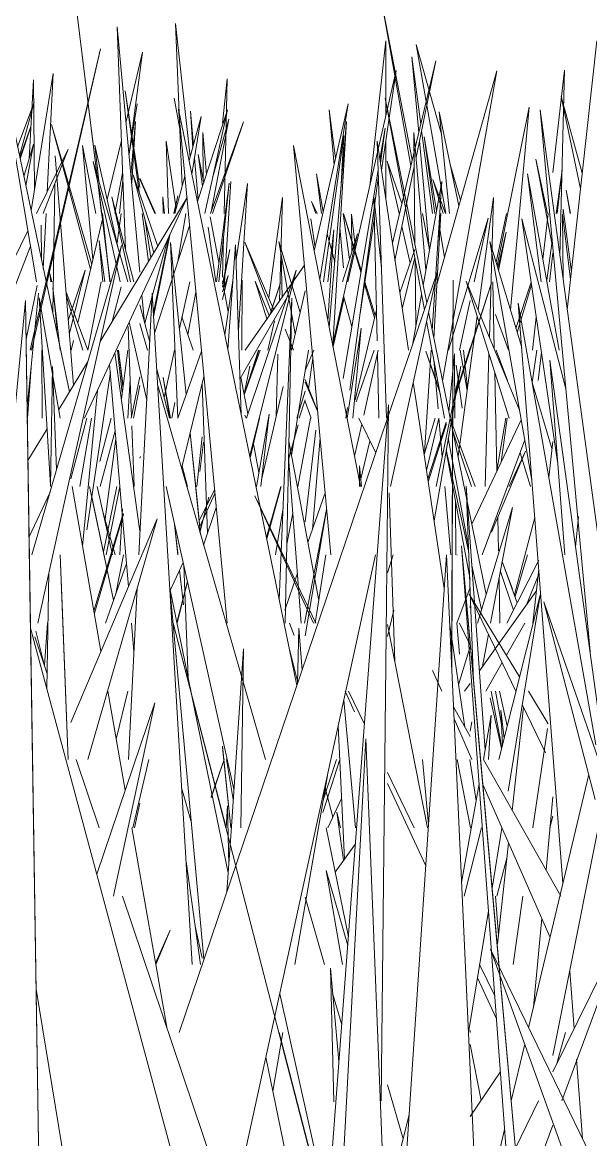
# Model space of a CAD drawing. Header units: millimetres. Extents: x -9575 to 27274, y -4387 to 11354.
# Drawn here: x -7199.9 to -7176.93, y 3070.5 to 3115.66 of the extents above; entities that cross this region are included whole.
import ezdxf

# ---------------------------------------------------------------- set-up
doc = ezdxf.new("R2010")
doc.units = ezdxf.units.MM
doc.layers.add('G-IMPT', color=8, linetype='Continuous', lineweight=9)

# ---------------------------------------------------------------- blocks, each defined once
blk = doc.blocks.new('Grass Array - 25_dwg-439225-North')
at = {"layer": 'G-IMPT'}
for p, q in [((-7193.441, 3109.028), (-7193.714, 3115.61)), ((-7193.115, 3110.223), (-7193.714, 3115.61)), ((-7195.038, 3114.454), (-7195.71, 3111.652)), ((-7195.71, 3111.652), (-7195.038, 3114.454)), ((-7195.038, 3114.454), (-7195.589, 3110.338)), ((-7184.943, 3106.728), (-7183.187, 3114.105)), ((-7183.987, 3110.195), (-7183.187, 3114.105)), ((-7199.63, 3110.144), (-7199.444, 3113.334)), ((-7199.415, 3108.899), (-7199.444, 3113.334)), ((-7191.618, 3113.373), (-7191.811, 3111.579)), ((-7191.618, 3113.373), (-7191.749, 3107.931)), ((-7186.741, 3105.172), (-7184.785, 3113.705)), ((-7185.386, 3109.679), (-7184.785, 3113.705)), ((-7180.727, 3113.7), (-7183.14, 3105.067)), ((-7183.14, 3105.067), (-7180.727, 3113.7)), ((-7180.727, 3113.7), (-7182.914, 3101.169)), ((-7195.149, 3108.983), (-7195.751, 3112.884)), ((-7195.185, 3108.81), (-7195.751, 3112.884)), ((-7200.096, 3110.622), (-7199.425, 3112.416)), ((-7200.018, 3110.255), (-7199.425, 3112.416)), ((-7193.015, 3110.588), (-7193.102, 3112.067)), ((-7192.985, 3110.696), (-7193.102, 3112.067)), ((-7182.634, 3107.931), (-7183.052, 3112.037)), ((-7182.251, 3108.246), (-7183.052, 3112.037)), ((-7197.098, 3105.869), (-7198.717, 3111.529)), ((-7197.145, 3105.677), (-7198.717, 3111.529)), ((-7192.268, 3107.998), (-7191.557, 3111.737)), ((-7192.213, 3109.358), (-7191.557, 3111.737)), ((-7187.729, 3105.172), (-7186.906, 3111.083)), ((-7187.033, 3108.855), (-7186.906, 3111.083)), ((-7185.45, 3110.109), (-7185.237, 3111.385)), ((-7185.429, 3109.964), (-7185.237, 3111.385)), ((-7183.155, 3108.05), (-7183.658, 3111.029)), ((-7183.224, 3107.931), (-7183.658, 3111.029)), ((-7199.841, 3109.42), (-7199.457, 3110.738)), ((-7199.761, 3109.044), (-7199.457, 3110.738)), ((-7196.809, 3109.248), (-7196.967, 3110.688)), ((-7196.008, 3106.465), (-7196.967, 3110.688)), ((-7195.895, 3110.883), (-7196.469, 3108.493)), ((-7196.469, 3108.493), (-7195.895, 3110.883)), ((-7192.795, 3108.477), (-7192.94, 3110.167)), ((-7192.614, 3109.033), (-7192.789, 3110.314)), ((-7192.57, 3109.167), (-7192.789, 3110.314)), ((-7186.934, 3101.256), (-7185.522, 3109.683)), ((-7184.675, 3107.931), (-7185.148, 3110.052)), ((-7184.56, 3108.336), (-7185.148, 3110.052)), ((-7184.839, 3106.032), (-7184.062, 3109.828)), ((-7178.323, 3107.931), (-7178.076, 3109.678)), ((-7178.275, 3107.931), (-7178.076, 3109.678)), ((-7196.168, 3107.931), (-7195.847, 3109.565)), ((-7195.979, 3107.931), (-7195.835, 3109.261)), ((-7194.516, 3107.931), (-7195.149, 3109.359)), ((-7194.55, 3107.931), (-7195.149, 3109.318)), ((-7186.669, 3100.785), (-7185.511, 3109.357)), ((-7192.058, 3105.172), (-7191.539, 3109.161)), ((-7191.965, 3105.172), (-7191.539, 3109.161)), ((-7191.262, 3106.065), (-7190.806, 3109.137)), ((-7191.166, 3103.208), (-7190.806, 3109.137)), ((-7177.745, 3107.931), (-7177.922, 3108.87)), ((-7177.76, 3107.931), (-7177.922, 3108.87)), ((-7188.035, 3107.931), (-7188.216, 3108.415)), ((-7187.98, 3107.931), (-7188.216, 3108.415)), ((-7196.363, 3105.172), (-7196.665, 3107.931)), ((-7195.912, 3107.931), (-7196.071, 3106.743)), ((-7194.795, 3105.997), (-7195.063, 3107.931)), ((-7186.213, 3105.558), (-7186.923, 3107.931)), ((-7186.202, 3105.624), (-7186.914, 3107.931)), ((-7182.981, 3107.931), (-7183.262, 3102.88)), ((-7182.982, 3107.931), (-7183.099, 3106.781)), ((-7196.646, 3107.755), (-7197.664, 3103.512)), ((-7197.664, 3103.512), (-7196.646, 3107.755)), ((-7194.71, 3106.137), (-7194.956, 3107.73)), ((-7191.956, 3105.955), (-7192.307, 3107.791)), ((-7186.249, 3103.891), (-7185.671, 3107.767)), ((-7182.835, 3106.159), (-7183.056, 3107.463)), ((-7182.681, 3102.413), (-7181.075, 3107.745)), ((-7181.633, 3105.172), (-7181.075, 3107.745)), ((-7192.085, 3105.172), (-7192.386, 3107.375)), ((-7191.772, 3106.982), (-7191.811, 3105.362)), ((-7187.274, 3105.96), (-7187.578, 3107.103)), ((-7187.315, 3107.265), (-7187.547, 3105.172)), ((-7187.315, 3107.265), (-7187.546, 3103.596)), ((-7187.546, 3103.596), (-7187.315, 3107.265)), ((-7187.353, 3102.658), (-7186.352, 3107.11)), ((-7186.965, 3105.172), (-7186.352, 3107.11)), ((-7184.226, 3105.917), (-7184.558, 3107.405)), ((-7189.742, 3104.068), (-7190.902, 3106.774)), ((-7189.833, 3103.937), (-7190.902, 3106.774)), ((-7178.706, 3105.234), (-7178.482, 3106.812)), ((-7184.643, 3104.728), (-7184.031, 3106.474)), ((-7184.546, 3104.082), (-7184.042, 3106.155)), ((-7178.591, 3105.172), (-7178.459, 3106.326)), ((-7190.897, 3102.413), (-7188.5, 3105.848)), ((-7197.253, 3102.413), (-7196.71, 3105.172)), ((-7191.575, 3103.96), (-7191.811, 3105.193)), ((-7191.713, 3103.033), (-7191.388, 3105.217)), ((-7185.639, 3103.804), (-7186.062, 3105.172)), ((-7179.947, 3103.288), (-7179.331, 3105.157)), ((-7197.256, 3102.413), (-7198.138, 3104.789)), ((-7193.209, 3103.044), (-7192.885, 3104.751)), ((-7185.661, 3103.713), (-7186.083, 3105.122)), ((-7179.896, 3103.116), (-7179.315, 3105.046)), ((-7197.452, 3102.413), (-7198.125, 3104.631)), ((-7191.101, 3101.262), (-7189.187, 3104.578)), ((-7187.341, 3102.553), (-7186.891, 3104.516)), ((-7186.583, 3103.352), (-7186.915, 3104.606)), ((-7182.232, 3102.413), (-7181.797, 3104.418)), ((-7186.451, 3100.397), (-7185.585, 3104.031)), ((-7180.246, 3102.413), (-7180.779, 3103.844)), ((-7189.974, 3102.413), (-7189.702, 3103.587)), ((-7189.271, 3103.254), (-7188.941, 3102.413)), ((-7197.928, 3102.413), (-7197.836, 3102.798)), ((-7195.868, 3100.663), (-7196.06, 3102.413)), ((-7190.935, 3100.606), (-7190.285, 3102.413)), ((-7188.473, 3101.589), (-7188.123, 3102.413)), ((-7188.33, 3100.849), (-7188.158, 3102.085)), ((-7181.925, 3100.777), (-7182.202, 3102.413)), ((-7181.913, 3100.865), (-7182.071, 3102.413)), ((-7179.291, 3101.101), (-7179.105, 3102.413)), ((-7179.047, 3101.175), (-7178.916, 3102.325)), ((-7182.119, 3100.057), (-7182.364, 3101.805)), ((-7190.787, 3099.831), (-7191.07, 3101.315)), ((-7188.473, 3101.221), (-7187.962, 3099.918)), ((-7187.961, 3099.915), (-7188.473, 3101.108)), ((-7188.805, 3099.654), (-7188.473, 3100.746)), ((-7193.732, 3100.295), (-7193.854, 3099.654)), ((-7188.708, 3099.654), (-7188.473, 3100.398)), ((-7188.22, 3099.654), (-7188.473, 3100.326)), ((-7190.904, 3099.777), (-7190.85, 3099.654)), ((-7186.762, 3100.092), (-7186.822, 3099.654)), ((-7196.767, 3097.913), (-7196.305, 3099.654)), ((-7190.691, 3098.05), (-7190.31, 3099.654)), ((-7188.769, 3096.895), (-7188.251, 3099.654)), ((-7180.724, 3097.546), (-7180.354, 3099.654)), ((-7180.54, 3097.884), (-7180.301, 3099.654)), ((-7192.85, 3096.895), (-7192.635, 3098.909)), ((-7188.473, 3095.462), (-7188.041, 3099.18)), ((-7192.726, 3097.508), (-7192.578, 3098.693)), ((-7190.568, 3098.687), (-7190.336, 3097.469)), ((-7186.234, 3097.147), (-7185.849, 3098.732)), ((-7189.206, 3094.57), (-7188.969, 3095.831)), ((-7180.008, 3092.518), (-7179.187, 3095.646)), ((-7179.984, 3092.453), (-7179.485, 3094.136))]:
    blk.add_line(p, q, dxfattribs=at)
blk = doc.blocks.new('Grass Array - Grass Array-440235-North')
blk.add_blockref('Grass Array - 25_dwg-439225-North', (0, 0))
blk = doc.blocks.new('Grass Array - 25_dwg-V27-North')
at = {"layer": 'G-IMPT'}
for p, q in [((-7196.886, 3109.515), (-7197.708, 3116.185)), ((-7196.891, 3109.533), (-7197.708, 3116.185)), ((-7198.297, 3107.931), (-7196.747, 3114.581)), ((-7198.269, 3107.931), (-7196.747, 3114.581)), ((-7196.695, 3107.931), (-7196.853, 3109.222)), ((-7196.691, 3107.931), (-7196.846, 3109.191)), ((-7198.94, 3105.172), (-7198.633, 3106.488)), ((-7198.9, 3105.172), (-7198.635, 3106.328)), ((-7182.501, 3102.413), (-7182.497, 3103.558)), ((-7182.5, 3102.413), (-7182.496, 3103.561))]:
    blk.add_line(p, q, dxfattribs=at)
blk = doc.blocks.new('Grass Array - 25_dwg-V31-North')
at = {"layer": 'G-IMPT'}
for p, q in [((-7196.886, 3109.515), (-7197.708, 3116.185)), ((-7196.891, 3109.533), (-7197.708, 3116.185)), ((-7198.297, 3107.931), (-7196.747, 3114.581)), ((-7198.269, 3107.931), (-7196.747, 3114.581)), ((-7196.418, 3105.68), (-7196.853, 3109.222)), ((-7196.456, 3106.02), (-7196.846, 3109.191)), ((-7198.94, 3105.172), (-7198.633, 3106.488)), ((-7198.9, 3105.172), (-7198.635, 3106.328)), ((-7182.501, 3102.413), (-7182.491, 3105.234)), ((-7182.5, 3102.413), (-7182.491, 3105.234)), ((-7182.343, 3100.818), (-7181.797, 3102.497)), ((-7182.379, 3100.608), (-7181.797, 3102.438))]:
    blk.add_line(p, q, dxfattribs=at)
blk = doc.blocks.new('Grass Array - 25_dwg-V35-North')
at = {"layer": 'G-IMPT'}
for p, q in [((-7196.886, 3109.515), (-7197.708, 3116.185)), ((-7196.891, 3109.533), (-7197.708, 3116.185)), ((-7198.297, 3107.931), (-7196.747, 3114.581)), ((-7198.269, 3107.931), (-7196.747, 3114.581)), ((-7196.356, 3105.172), (-7196.853, 3109.222)), ((-7196.351, 3105.172), (-7196.846, 3109.191)), ((-7198.94, 3105.172), (-7198.633, 3106.488)), ((-7198.9, 3105.172), (-7198.635, 3106.328)), ((-7182.501, 3102.413), (-7182.491, 3105.234)), ((-7182.5, 3102.413), (-7182.491, 3105.234)), ((-7182.343, 3100.818), (-7181.797, 3102.497)), ((-7196.017, 3102.413), (-7195.834, 3100.919)), ((-7195.83, 3100.945), (-7196.011, 3102.413)), ((-7182.379, 3100.608), (-7181.797, 3102.438))]:
    blk.add_line(p, q, dxfattribs=at)
blk = doc.blocks.new('Grass Array - Grass Array-440908-North')
for name in ['Grass Array - 25_dwg-V27-North', 'Grass Array - 25_dwg-V31-North', 'Grass Array - 25_dwg-V35-North', 'Grass Array - 25_dwg-V35-North']:
    blk.add_blockref(name, (0, 0))
blk = doc.blocks.new('Grass Array - 25_dwg-V18-North')
at = {"layer": 'G-IMPT'}
for p in [(-6441.271, 3108.394), (-6441.271, 3108.212)]:
    blk.add_line(p, (-6441.642, 3110.127), dxfattribs=at)
blk = doc.blocks.new('Grass Array - 25_dwg-V41-North')
at = {"layer": 'G-IMPT'}
for p, q in [((-7184.141, 3110.098), (-7185.352, 3116.378)), ((-7184.2, 3109.851), (-7185.352, 3116.378)), ((-7185.853, 3109.047), (-7185.208, 3114.915)), ((-7185.208, 3111.859), (-7185.208, 3114.915)), ((-7182.783, 3107.931), (-7183.988, 3114.766)), ((-7182.965, 3111.18), (-7183.988, 3114.766)), ((-7184.154, 3114.264), (-7183.879, 3111.199)), ((-7184.154, 3114.264), (-7183.798, 3111.54)), ((-7177.987, 3113.723), (-7178.459, 3109.587)), ((-7177.987, 3113.723), (-7178.169, 3106.201)), ((-7193.537, 3111.347), (-7193.769, 3112.591)), ((-7178.126, 3112.656), (-7177.336, 3108.926)), ((-7178.126, 3112.656), (-7177.267, 3109.557)), ((-7195.588, 3110.326), (-7195.261, 3112.357)), ((-7187.237, 3110.163), (-7187.502, 3112.122)), ((-7187.297, 3109.9), (-7187.502, 3112.122)), ((-7180.705, 3105.814), (-7179.413, 3112.222)), ((-7180.173, 3104.041), (-7179.413, 3112.222)), ((-7195.51, 3109.482), (-7195.329, 3111.654)), ((-7195.482, 3109.172), (-7195.329, 3111.654)), ((-7200.005, 3110.194), (-7199.554, 3111.444)), ((-7199.994, 3110.139), (-7199.555, 3111.43)), ((-7192.605, 3111.201), (-7192.587, 3109.255)), ((-7192.605, 3111.201), (-7192.457, 3109.512)), ((-7183.764, 3111.284), (-7183.325, 3107.931)), ((-7197.05, 3106.07), (-7197.469, 3110.682)), ((-7196.928, 3107.931), (-7197.469, 3110.682)), ((-7194.092, 3110.853), (-7193.992, 3107.931)), ((-7194.092, 3110.853), (-7193.685, 3108.138)), ((-7185.209, 3108.503), (-7185.209, 3110.867)), ((-7183.849, 3110.868), (-7183.449, 3106.414)), ((-7178.679, 3107.931), (-7179.148, 3110.127)), ((-7178.493, 3106.738), (-7179.148, 3110.127)), ((-7182.19, 3108.464), (-7182.604, 3109.914)), ((-7191.747, 3104.944), (-7191.472, 3109.231)), ((-7187.736, 3107.998), (-7188.013, 3109.533)), ((-7187.811, 3107.931), (-7188.013, 3109.533)), ((-7183.309, 3109.305), (-7182.886, 3107.931)), ((-7183.309, 3109.305), (-7182.797, 3107.931)), ((-7194.205, 3107.931), (-7194.22, 3108.608)), ((-7194.149, 3107.931), (-7194.22, 3108.608)), ((-7189.942, 3104.535), (-7189.39, 3108.58)), ((-7189.507, 3104.405), (-7189.39, 3108.58)), ((-7186.681, 3106.069), (-7186.934, 3107.931)), ((-7186.583, 3106.379), (-7186.602, 3107.907)), ((-7186.429, 3106.533), (-7186.602, 3107.907)), ((-7183.465, 3106.594), (-7183.723, 3107.931)), ((-7180.751, 3105.968), (-7180.335, 3107.931)), ((-7178.648, 3107.931), (-7178.859, 3106.079)), ((-7177.704, 3105.578), (-7178.045, 3108.1)), ((-7178.041, 3107.931), (-7178.045, 3108.1)), ((-7188.067, 3106.559), (-7188.236, 3107.713)), ((-7186.913, 3105.74), (-7187.063, 3107.364)), ((-7180.681, 3105.735), (-7180.34, 3107.174)), ((-7180.649, 3105.627), (-7180.34, 3107.174)), ((-7188.873, 3103.063), (-7189.531, 3106.803)), ((-7188.672, 3103.936), (-7189.531, 3106.803)), ((-7189.439, 3106.278), (-7189.402, 3104.555)), ((-7198.044, 3103.609), (-7197.361, 3105.634)), ((-7198.001, 3103.075), (-7197.361, 3105.634)), ((-7191.031, 3102.413), (-7191.021, 3105.234)), ((-7191.03, 3102.413), (-7191.021, 3105.234)), ((-7190.016, 3103.675), (-7190.495, 3105.2)), ((-7189.92, 3103.814), (-7190.495, 3105.2)), ((-7189.88, 3103.87), (-7189.472, 3105.124)), ((-7189.864, 3103.893), (-7189.472, 3105.124)), ((-7179.124, 3103.746), (-7179.276, 3102.413)), ((-7190.873, 3100.818), (-7190.354, 3102.413)), ((-7190.715, 3101.216), (-7190.335, 3102.413)), ((-7189.638, 3099.744), (-7189.568, 3102.247)), ((-7180.743, 3102.413), (-7180.285, 3101.183)), ((-7190.94, 3100.632), (-7190.709, 3101.767))]:
    blk.add_line(p, q, dxfattribs=at)
blk = doc.blocks.new('Grass Array - Grass Array-V47-North')
for name, p in [('Grass Array - 25_dwg-V41-North', (0, 0)), ('Grass Array - 25_dwg-V18-North', (-737.506, 0)), ('Grass Array - 25_dwg-V18-North', (-737.506, 0)), ('Grass Array - 25_dwg-V18-North', (-737.506, 0))]:
    blk.add_blockref(name, p)
blk = doc.blocks.new('Grass Array - 25_dwg-V48-North')
at = {"layer": 'G-IMPT'}
for p, q in [((-7196.886, 3109.515), (-7197.708, 3116.185)), ((-7196.891, 3109.533), (-7197.708, 3116.185)), ((-7195.149, 3105.556), (-7196.063, 3115.482)), ((-7195.734, 3106.475), (-7196.063, 3115.482)), ((-7177.875, 3104.032), (-7176.677, 3114.915)), ((-7200.876, 3114.301), (-7199.326, 3105.172)), ((-7200.876, 3114.301), (-7198.364, 3102.454)), ((-7197.996, 3100.717), (-7200.876, 3114.301)), ((-7199.531, 3102.413), (-7196.747, 3114.581)), ((-7199.501, 3102.765), (-7196.747, 3114.581)), ((-7199.551, 3108.054), (-7198.661, 3113.589)), ((-7198.9, 3108.799), (-7198.661, 3113.589)), ((-7183.555, 3104.317), (-7185.239, 3112.591)), ((-7183.649, 3104.041), (-7185.239, 3112.591)), ((-7192.502, 3100.691), (-7193.583, 3112.151)), ((-7188.805, 3088.85), (-7193.583, 3112.151)), ((-7191.605, 3112.116), (-7192.816, 3108.413)), ((-7192.816, 3108.413), (-7191.605, 3112.116)), ((-7191.605, 3112.116), (-7192.528, 3107.931)), ((-7188.1, 3106.416), (-7186.731, 3112.357)), ((-7187.874, 3105.264), (-7186.731, 3112.357)), ((-7175.939, 3089.763), (-7178.972, 3112.122)), ((-7177.931, 3100.839), (-7178.972, 3112.122)), ((-7193.156, 3110.071), (-7192.67, 3111.849)), ((-7193.044, 3109.521), (-7192.67, 3111.849)), ((-7192.292, 3107.931), (-7190.955, 3111.635)), ((-7192.214, 3107.931), (-7190.955, 3111.635)), ((-7187.494, 3103.33), (-7186.799, 3111.654)), ((-7187.355, 3102.623), (-7186.799, 3111.654)), ((-7184.075, 3111.201), (-7184.032, 3106.665)), ((-7184.075, 3111.201), (-7183.588, 3105.643)), ((-7187.915, 3099.398), (-7188.939, 3110.682)), ((-7186.229, 3096.895), (-7188.939, 3110.682)), ((-7185.562, 3110.853), (-7185.178, 3099.654)), ((-7185.562, 3110.853), (-7184.296, 3102.413)), ((-7199.328, 3107.931), (-7198.049, 3110.526)), ((-7199.058, 3107.931), (-7198.049, 3110.526)), ((-7198.576, 3110.258), (-7197.834, 3100.985)), ((-7195.636, 3105.172), (-7197.034, 3110.029)), ((-7195.945, 3105.172), (-7197.034, 3110.029)), ((-7196.356, 3105.172), (-7196.853, 3109.222)), ((-7195.42, 3109.495), (-7194.589, 3106.337)), ((-7195.42, 3109.495), (-7194.428, 3106.601)), ((-7193.741, 3107.931), (-7193.328, 3109.444)), ((-7183.699, 3105.026), (-7182.942, 3109.231)), ((-7183.328, 3103.205), (-7182.942, 3109.231)), ((-7178.195, 3102.413), (-7179.483, 3109.533)), ((-7178.932, 3105.172), (-7179.483, 3109.533)), ((-7198.593, 3109.126), (-7198.672, 3103.907)), ((-7198.672, 3103.907), (-7198.593, 3109.126)), ((-7196.351, 3105.172), (-7196.846, 3109.191)), ((-7197.391, 3099.654), (-7193.234, 3108.572)), ((-7196.76, 3102.756), (-7193.234, 3108.572)), ((-7196.29, 3108.601), (-7195.535, 3105.172)), ((-7196.29, 3108.601), (-7195.393, 3105.172)), ((-7195.393, 3105.172), (-7196.29, 3108.601)), ((-7193.772, 3107.931), (-7193.622, 3108.65)), ((-7193.765, 3107.931), (-7193.622, 3108.65)), ((-7185.557, 3102.782), (-7185.69, 3108.608)), ((-7185.387, 3105.739), (-7185.69, 3108.608)), ((-7181.481, 3104.033), (-7180.86, 3108.58)), ((-7181.019, 3102.92), (-7180.86, 3108.58)), ((-7199.054, 3105.71), (-7198.944, 3107.931)), ((-7193.611, 3105.984), (-7193.299, 3107.931)), ((-7178.04, 3105.249), (-7178.072, 3107.907)), ((-7177.739, 3105.262), (-7178.072, 3107.907)), ((-7199.139, 3107.461), (-7199.132, 3106.077)), ((-7199.132, 3106.077), (-7199.139, 3107.461)), ((-7193.138, 3107.432), (-7194.556, 3103.096)), ((-7194.556, 3103.097), (-7193.138, 3107.432)), ((-7178.265, 3097.888), (-7179.706, 3107.713)), ((-7177.928, 3100.839), (-7179.706, 3107.713)), ((-7202.048, 3102.413), (-7199.675, 3107.228)), ((-7194.606, 3103.934), (-7193.967, 3107)), ((-7194.596, 3103.758), (-7193.939, 3107.06)), ((-7201.202, 3102.413), (-7199.57, 3106.612)), ((-7199.514, 3094.136), (-7195.899, 3106.644)), ((-7198.194, 3096.274), (-7195.899, 3106.644)), ((-7196.561, 3105.172), (-7196.795, 3106.846)), ((-7196.654, 3105.172), (-7196.795, 3106.846)), ((-7194.954, 3103.496), (-7194.038, 3106.848)), ((-7193.908, 3106.757), (-7193.62, 3099.654)), ((-7193.908, 3106.757), (-7193.277, 3100.614)), ((-7193.277, 3100.614), (-7193.908, 3106.757)), ((-7191.591, 3102.436), (-7191.283, 3106.67)), ((-7191.052, 3099.81), (-7191.283, 3106.67)), ((-7179.303, 3097.155), (-7181.001, 3106.803)), ((-7179.716, 3102.517), (-7181.001, 3106.803)), ((-7191.811, 3105.09), (-7191.513, 3106.472)), ((-7191.811, 3104.951), (-7191.513, 3106.472)), ((-7184.027, 3106.076), (-7184.001, 3103.346)), ((-7190.846, 3099.654), (-7188.831, 3105.634)), ((-7190.708, 3098.13), (-7188.831, 3105.634)), ((-7198.748, 3105.172), (-7198.787, 3105.511)), ((-7198.712, 3105.172), (-7198.787, 3105.511)), ((-7193.137, 3105.172), (-7193.552, 3103.289)), ((-7191.811, 3104.459), (-7191.579, 3105.419)), ((-7191.811, 3104.763), (-7191.579, 3105.419)), ((-7185.135, 3099.662), (-7183.122, 3105.593)), ((-7185.02, 3096.895), (-7183.122, 3105.593)), ((-7182.543, 3089.48), (-7182.491, 3105.234)), ((-7182.529, 3094.825), (-7182.491, 3105.234)), ((-7180.224, 3099.654), (-7181.965, 3105.2)), ((-7179.801, 3099.983), (-7181.965, 3105.2)), ((-7180.885, 3105.172), (-7180.828, 3102.459)), ((-7199.75, 3102.848), (-7199.3, 3105.023)), ((-7199.708, 3100.13), (-7199.248, 3104.714)), ((-7198.371, 3102.413), (-7198.675, 3104.921)), ((-7198.487, 3103.234), (-7198.675, 3104.921)), ((-7196.27, 3103.564), (-7195.9, 3104.972)), ((-7195.191, 3094.136), (-7194.653, 3104.712)), ((-7194.045, 3094.54), (-7194.653, 3104.712)), ((-7189.023, 3102.413), (-7188.473, 3104.799)), ((-7182.379, 3100.608), (-7180.942, 3105.124)), ((-7182.343, 3100.818), (-7180.942, 3105.124)), ((-7199.774, 3104.409), (-7205.163, 3048.716)), ((-7199.774, 3104.409), (-7199.619, 3094.393)), ((-7198.899, 3048), (-7199.774, 3104.409)), ((-7198.766, 3096.945), (-7199.218, 3104.517)), ((-7198.368, 3099.654), (-7199.218, 3104.517)), ((-7194.962, 3103.525), (-7195.065, 3104.644)), ((-7189.517, 3092.322), (-7189.008, 3104.507)), ((-7189.216, 3094.57), (-7189.008, 3104.507)), ((-7184.134, 3102.612), (-7183.764, 3104.663)), ((-7179.074, 3094.173), (-7179.854, 3104.308)), ((-7176.722, 3086.458), (-7179.854, 3104.308)), ((-7195.149, 3104.24), (-7194.754, 3102.729)), ((-7194.754, 3102.729), (-7195.149, 3104.24)), ((-7181.157, 3092.534), (-7183.48, 3103.951)), ((-7195.62, 3103.365), (-7195.486, 3099.715)), ((-7194.873, 3100.39), (-7195.579, 3103.541)), ((-7194.842, 3102.413), (-7195.149, 3103.481)), ((-7193.451, 3103.748), (-7192.993, 3102.413)), ((-7183.098, 3101.079), (-7183.562, 3103.575)), ((-7182.29, 3098.105), (-7181.516, 3103.772)), ((-7186.772, 3099.656), (-7186.205, 3103.295)), ((-7186.536, 3099.654), (-7186.205, 3103.295)), ((-7199.501, 3102.765), (-7199.583, 3102.413)), ((-7197.996, 3100.717), (-7198.364, 3102.454)), ((-7199.114, 3102.413), (-7199.101, 3099.654)), ((-7199.101, 3099.654), (-7199.114, 3102.413)), ((-7195.149, 3095.087), (-7196.159, 3102.298)), ((-7196.017, 3102.413), (-7195.834, 3100.919)), ((-7195.83, 3100.945), (-7196.011, 3102.413)), ((-7195.899, 3100.441), (-7195.631, 3102.413)), ((-7193.745, 3102.413), (-7194.169, 3100.493)), ((-7193.616, 3099.654), (-7192.659, 3102.362)), ((-7189.02, 3098.154), (-7188.334, 3102.413)), ((-7186.404, 3100.315), (-7185.683, 3102.413)), ((-7186.102, 3099.778), (-7185.512, 3102.413)), ((-7185.485, 3099.654), (-7185.545, 3102.267)), ((-7183.645, 3098.263), (-7183.379, 3102.413)), ((-7183.597, 3102.371), (-7183.001, 3100.612)), ((-7183.597, 3102.371), (-7183.126, 3101.079)), ((-7183.126, 3101.079), (-7183.597, 3102.371)), ((-7183.269, 3101.998), (-7183.097, 3100.041)), ((-7182.432, 3102.259), (-7182.656, 3099.899)), ((-7182.656, 3099.899), (-7182.432, 3102.259)), ((-7182.432, 3102.259), (-7182.414, 3099.654)), ((-7181.188, 3096.895), (-7181.038, 3102.247)), ((-7177.977, 3094.136), (-7178.581, 3102.002)), ((-7176.537, 3087.241), (-7178.581, 3102.002)), ((-7199.531, 3101.894), (-7199.688, 3099.654)), ((-7198.681, 3101.747), (-7198.767, 3096.895)), ((-7198.681, 3101.747), (-7198.515, 3097.594)), ((-7198.515, 3097.594), (-7198.681, 3101.747)), ((-7198.429, 3100.003), (-7197.263, 3101.926)), ((-7195.914, 3096.426), (-7196.372, 3101.84)), ((-7194.469, 3101.642), (-7193.949, 3099.654)), ((-7183.26, 3095.509), (-7182.179, 3101.767)), ((-7183.17, 3096.895), (-7182.179, 3101.767)), ((-7197.294, 3095.144), (-7196.344, 3101.514)), ((-7195.636, 3099.654), (-7195.542, 3101.246)), ((-7195.499, 3099.654), (-7195.149, 3101.333)), ((-7193.939, 3099.654), (-7194.213, 3101.3)), ((-7193.912, 3099.654), (-7194.213, 3101.3)), ((-7193.462, 3097.622), (-7192.563, 3101.343)), ((-7184.1, 3101.109), (-7183.905, 3099.807)), ((-7180.808, 3101.515), (-7180.723, 3097.5)), ((-7178.491, 3098.43), (-7179.291, 3101.1)), ((-7197.464, 3094.481), (-7196.866, 3100.781)), ((-7195.412, 3099.654), (-7195.149, 3100.977)), ((-7190.076, 3085.859), (-7194.43, 3100.983)), ((-7193.949, 3099.654), (-7194.25, 3100.801)), ((-7192.416, 3094.996), (-7192.633, 3101.055)), ((-7192.502, 3100.691), (-7191.623, 3091.377)), ((-7189.364, 3100.934), (-7190.232, 3097.167)), ((-7183.098, 3101.079), (-7182.833, 3099.654)), ((-7176.951, 3090.234), (-7177.931, 3100.839)), ((-7187.958, 3062.339), (-7185.099, 3100.199)), ((-7185.197, 3090.953), (-7185.099, 3100.199)), ((-7190.435, 3096.895), (-7189.928, 3099.825)), ((-7190.263, 3096.895), (-7189.928, 3099.825)), ((-7182.849, 3092.769), (-7183.905, 3099.807)), ((-7197.94, 3097.204), (-7197.296, 3099.654)), ((-7197.581, 3096.895), (-7197.111, 3099.654)), ((-7195.473, 3099.348), (-7195.383, 3096.895)), ((-7189.145, 3097.974), (-7188.756, 3099.385)), ((-7189.144, 3098.007), (-7188.756, 3099.385)), ((-7187.915, 3099.398), (-7187.437, 3094.136)), ((-7186.553, 3095.483), (-7185.138, 3099.654)), ((-7186.472, 3098.128), (-7186.184, 3099.414)), ((-7185.613, 3098.253), (-7186.302, 3099.654)), ((-7183.661, 3098.185), (-7183.208, 3099.654)), ((-7183.565, 3097.542), (-7183.071, 3099.654)), ((-7183.515, 3097.212), (-7182.771, 3099.502)), ((-7183.497, 3097.092), (-7182.755, 3099.426)), ((-7182.927, 3098.091), (-7183.063, 3099.654)), ((-7182.604, 3099.645), (-7181.602, 3096.895)), ((-7181.602, 3096.895), (-7182.604, 3099.645)), ((-7181.734, 3095.37), (-7179.732, 3099.588)), ((-7199.674, 3097.949), (-7198.902, 3099.223)), ((-7196.759, 3096.895), (-7196.144, 3099.145)), ((-7193.117, 3099.053), (-7192.826, 3096.225)), ((-7192.696, 3094.961), (-7193.117, 3099.053)), ((-7187.866, 3098.867), (-7188.176, 3095.159)), ((-7182.683, 3098.848), (-7181.869, 3094.473)), ((-7182.499, 3099.128), (-7181.743, 3096.895)), ((-7196.559, 3095.572), (-7196.117, 3098.828)), ((-7187.92, 3092.29), (-7189.129, 3098.732)), ((-7181.313, 3094.136), (-7179.589, 3098.78)), ((-7178.459, 3098.72), (-7178.619, 3097.267)), ((-7195.149, 3098.042), (-7195.127, 3098.115)), ((-7195.149, 3098.044), (-7195.127, 3098.115)), ((-7188.628, 3091.377), (-7189.142, 3098.089)), ((-7182.773, 3098.325), (-7181.797, 3093.139)), ((-7182.765, 3098.375), (-7181.862, 3094.293)), ((-7181.862, 3094.293), (-7182.765, 3098.375)), ((-7180.932, 3095.056), (-7179.566, 3098.321)), ((-7180.224, 3096.895), (-7179.566, 3098.321)), ((-7179.358, 3096.895), (-7179.784, 3098.255)), ((-7193.228, 3096.895), (-7193.442, 3097.715)), ((-7186.266, 3097.733), (-7186.268, 3096.895)), ((-7186.266, 3097.733), (-7186.193, 3096.895)), ((-7186.193, 3096.895), (-7186.266, 3097.733)), ((-7198.781, 3096.672), (-7199.626, 3094.859)), ((-7196.722, 3090.24), (-7197.885, 3096.895)), ((-7196.212, 3092.308), (-7197.185, 3096.895)), ((-7196.256, 3094.136), (-7196.87, 3096.895)), ((-7196.625, 3094.256), (-7196.075, 3096.895)), ((-7195.961, 3096.895), (-7196.51, 3094.136)), ((-7194.089, 3096.895), (-7191.35, 3084.669)), ((-7192.752, 3095.504), (-7192.132, 3096.768)), ((-7192.729, 3095.281), (-7192.117, 3096.612)), ((-7190.034, 3094.845), (-7189.457, 3096.895)), ((-7190.022, 3094.786), (-7189.442, 3096.895)), ((-7188.359, 3094.628), (-7187.665, 3096.646)), ((-7185.075, 3096.644), (-7184.841, 3089.828)), ((-7182.58, 3094.136), (-7182.822, 3096.895)), ((-7181.66, 3089.046), (-7181.964, 3096.913)), ((-7181.34, 3088.259), (-7181.964, 3096.913)), ((-7198.194, 3096.274), (-7199.278, 3091.377)), ((-7196.212, 3092.308), (-7197.096, 3096.473)), ((-7195.914, 3096.426), (-7195.612, 3092.854)), ((-7192.695, 3094.957), (-7192.826, 3096.225)), ((-7192.696, 3094.961), (-7192.826, 3096.225)), ((-7192.721, 3095.049), (-7192.359, 3096.465)), ((-7192.72, 3095.043), (-7192.359, 3096.465)), ((-7188.036, 3091.377), (-7190.501, 3096.515)), ((-7188.128, 3091.377), (-7190.501, 3096.515)), ((-7182.391, 3096.295), (-7182.376, 3094.136)), ((-7197.006, 3091.865), (-7195.821, 3095.81)), ((-7196.99, 3091.771), (-7195.815, 3095.773)), ((-7196.633, 3095.834), (-7196.15, 3094.136)), ((-7195.944, 3094.398), (-7195.85, 3096)), ((-7192.573, 3094.532), (-7192.063, 3096.043)), ((-7189.668, 3094.136), (-7189.362, 3096.034)), ((-7188.495, 3091.377), (-7187.603, 3095.964)), ((-7188.473, 3090.866), (-7187.602, 3095.954)), ((-7181.508, 3091.377), (-7180.091, 3096.046)), ((-7180.972, 3091.377), (-7180.091, 3096.046)), ((-7177.534, 3094.446), (-7177.42, 3095.688)), ((-7197.947, 3087.358), (-7194.448, 3095.595)), ((-7197.26, 3085.859), (-7194.448, 3095.595)), ((-7193.747, 3095.365), (-7193.618, 3094.206)), ((-7193.611, 3094.136), (-7193.747, 3095.365)), ((-7186.553, 3095.483), (-7193.566, 3074.823)), ((-7180.684, 3095.65), (-7180.655, 3094.293)), ((-7182.529, 3094.825), (-7182.548, 3089.588)), ((-7198.899, 3048), (-7199.619, 3094.393)), ((-7195.944, 3094.398), (-7195.959, 3094.136)), ((-7194.045, 3094.54), (-7193.032, 3077.582)), ((-7189.216, 3094.57), (-7189.282, 3091.377)), ((-7182.147, 3094.503), (-7180.088, 3066.547)), ((-7182.147, 3094.503), (-7181.388, 3086.001)), ((-7177.992, 3048), (-7182.147, 3094.503)), ((-7198.377, 3094.136), (-7198.297, 3092.132)), ((-7198.046, 3085.859), (-7198.377, 3094.136)), ((-7196.124, 3092.557), (-7195.81, 3094.136)), ((-7193.611, 3094.136), (-7193.618, 3094.206)), ((-7191.466, 3067.357), (-7185.622, 3094.136)), ((-7188.062, 3091.377), (-7187.632, 3094.136)), ((-7182.758, 3094.136), (-7185.825, 3048)), ((-7185.135, 3093.412), (-7184.911, 3094.136)), ((-7182.758, 3094.136), (-7182.382, 3085.978)), ((-7182.329, 3094.115), (-7182.32, 3094.136)), ((-7180.501, 3093.871), (-7180.093, 3092.752)), ((-7179.893, 3092.201), (-7180.501, 3093.871)), ((-7180.311, 3091.377), (-7179.023, 3093.915)), ((-7179.074, 3094.173), (-7178.049, 3080.862)), ((-7196.541, 3091.377), (-7195.691, 3093.784)), ((-7193.933, 3092.66), (-7193.4, 3093.819)), ((-7193.387, 3092.115), (-7193.542, 3093.511)), ((-7193.387, 3092.115), (-7193.542, 3093.511)), ((-7193.379, 3093.726), (-7193.194, 3089.164)), ((-7181.732, 3093.705), (-7181.34, 3091.93)), ((-7181.34, 3091.93), (-7181.732, 3093.705)), ((-7180.579, 3093.458), (-7180.049, 3091.893)), ((-7179.027, 3093.558), (-7179.266, 3091.377)), ((-7198.829, 3093.409), (-7198.911, 3088.73)), ((-7193.653, 3091.404), (-7193.23, 3093.059)), ((-7193.648, 3091.381), (-7193.227, 3093.044)), ((-7189.297, 3091.898), (-7188.783, 3093.393)), ((-7180.631, 3093.18), (-7180.593, 3091.377)), ((-7179.52, 3092.11), (-7179.056, 3093.292)), ((-7195.613, 3085.859), (-7195.26, 3092.781)), ((-7192.559, 3077.791), (-7193.935, 3092.781)), ((-7192.303, 3084.809), (-7193.935, 3092.781)), ((-7182.337, 3091.377), (-7181.805, 3092.81)), ((-7179.948, 3088.619), (-7181.836, 3092.539)), ((-7179.8, 3089.203), (-7181.836, 3092.539)), ((-7181.426, 3089.45), (-7179.125, 3092.66)), ((-7198.046, 3085.859), (-7198.297, 3092.132)), ((-7178.967, 3092.504), (-7180.644, 3085.859)), ((-7178.967, 3092.504), (-7180.267, 3084.586)), ((-7176.742, 3084.24), (-7178.821, 3092.24)), ((-7176.608, 3085.859), (-7178.821, 3092.24)), ((-7184.885, 3091.9), (-7185.135, 3090.832)), ((-7181.797, 3091.994), (-7181.809, 3092.049)), ((-7181.797, 3092), (-7181.809, 3092.049)), ((-7199.569, 3091.173), (-7188.473, 3049.934)), ((-7198.89, 3091.377), (-7199.01, 3089.659)), ((-7195.487, 3091.377), (-7195.39, 3090.229)), ((-7192.227, 3085.254), (-7193.81, 3091.377)), ((-7191.662, 3083.1), (-7193.809, 3091.377)), ((-7188.915, 3090.875), (-7189.102, 3091.377)), ((-7188.775, 3088.937), (-7188.727, 3091.17)), ((-7188.592, 3089.478), (-7188.727, 3091.17)), ((-7183.519, 3083.1), (-7185.135, 3091.325)), ((-7182.008, 3087.165), (-7182.627, 3091.288)), ((-7182.229, 3090.124), (-7182.338, 3091.373)), ((-7182.234, 3091.377), (-7181.797, 3090.488)), ((-7180.335, 3090.078), (-7179.594, 3091.377)), ((-7198.901, 3089.331), (-7199.403, 3090.815)), ((-7199.007, 3089.644), (-7199.35, 3091.052)), ((-7185.197, 3090.953), (-7185.397, 3072.065)), ((-7181.303, 3089.621), (-7181.057, 3090.922)), ((-7191.48, 3082.761), (-7190.967, 3090.335)), ((-7191.066, 3083.1), (-7190.967, 3090.335)), ((-7188.773, 3089.032), (-7189.106, 3090.319)), ((-7182.266, 3088.882), (-7181.797, 3090.426)), ((-7182.943, 3088.618), (-7183.315, 3089.465)), ((-7181.168, 3088.618), (-7180.506, 3089.778)), ((-7182.022, 3088.618), (-7181.797, 3088.932)), ((-7195.741, 3084.623), (-7196.439, 3088.618)), ((-7196.102, 3086.691), (-7195.637, 3088.618)), ((-7186.47, 3087.786), (-7186.854, 3088.618)), ((-7186.074, 3087.288), (-7186.712, 3088.618)), ((-7180.946, 3088.618), (-7180.519, 3086.353)), ((-7180.781, 3088.618), (-7180.532, 3087.281)), ((-7180.3, 3087.223), (-7180.608, 3088.618)), ((-7180.3, 3087.223), (-7180.608, 3088.618)), ((-7178.645, 3087.31), (-7179.444, 3088.618)), ((-7196.892, 3081.226), (-7194.545, 3088.149)), ((-7196.105, 3080.861), (-7194.545, 3088.149)), ((-7186.904, 3088.262), (-7186.435, 3083.1)), ((-7181.34, 3088.259), (-7181.195, 3086.247)), ((-7180.538, 3086.307), (-7180.992, 3088.358)), ((-7178.752, 3086.136), (-7179.692, 3088.088)), ((-7181.797, 3086.794), (-7182.474, 3087.986)), ((-7181.264, 3085.859), (-7180.944, 3087.654)), ((-7181.064, 3085.859), (-7180.944, 3087.654)), ((-7180.557, 3087.852), (-7180.495, 3086.449)), ((-7180.557, 3087.852), (-7180.429, 3086.71)), ((-7180.429, 3086.71), (-7180.557, 3087.852)), ((-7179.64, 3087.981), (-7180.099, 3083.807)), ((-7186.881, 3081.836), (-7187.13, 3087.226)), ((-7181.729, 3085.859), (-7182.452, 3087.504)), ((-7181.725, 3087.383), (-7181.797, 3087.003)), ((-7178.674, 3087.11), (-7179.26, 3083.1)), ((-7187.241, 3063.788), (-7186.018, 3086.704)), ((-7185.735, 3079.679), (-7186.018, 3086.704)), ((-7191.47, 3083.1), (-7191.811, 3086.397)), ((-7191.477, 3083.1), (-7191.811, 3086.349)), ((-7191.477, 3083.1), (-7191.811, 3086.349)), ((-7196.793, 3083.1), (-7197.726, 3085.859)), ((-7195.439, 3083.1), (-7194.786, 3085.859)), ((-7192.272, 3084.354), (-7191.749, 3085.859)), ((-7192.27, 3084.316), (-7191.745, 3085.859)), ((-7191.379, 3084.245), (-7191.647, 3085.859)), ((-7187.07, 3085.859), (-7187.752, 3083.716)), ((-7187.741, 3084.217), (-7187.207, 3085.859)), ((-7183.732, 3085.859), (-7183.482, 3083.24)), ((-7180.632, 3048), (-7182.382, 3085.978)), ((-7181.791, 3083.1), (-7182.323, 3085.859)), ((-7181.561, 3084.189), (-7181.812, 3085.859)), ((-7180.635, 3077.582), (-7181.388, 3086.001)), ((-7178.129, 3080.341), (-7181.265, 3085.859)), ((-7178.459, 3073.893), (-7176.068, 3085.859)), ((-7184.064, 3083.1), (-7185.135, 3085.331)), ((-7192.227, 3085.254), (-7191.67, 3083.1)), ((-7192.227, 3085.254), (-7182.6, 3048)), ((-7188.282, 3081.089), (-7187.568, 3085.217)), ((-7185.135, 3084.896), (-7183.594, 3081.56)), ((-7182.148, 3080.896), (-7181.438, 3084.88)), ((-7179.984, 3081.894), (-7181.285, 3084.85)), ((-7177.007, 3085.258), (-7179.434, 3075.022)), ((-7193.065, 3083.309), (-7193.456, 3084.68)), ((-7192.303, 3084.809), (-7191.58, 3081.278)), ((-7187.351, 3083.536), (-7187.656, 3084.712)), ((-7195.374, 3083.1), (-7195.149, 3084.096)), ((-7191.612, 3083.993), (-7191.667, 3083.1)), ((-7191.612, 3083.993), (-7191.56, 3081.572)), ((-7191.56, 3081.572), (-7191.612, 3083.993)), ((-7186.994, 3084.288), (-7187.558, 3083.1)), ((-7178.73, 3081.398), (-7178.459, 3084.354)), ((-7186.914, 3081.79), (-7187.193, 3083.74)), ((-7187.043, 3083.1), (-7187.193, 3083.74)), ((-7178.459, 3083.569), (-7178.576, 3083.1)), ((-7194.067, 3075.044), (-7195.475, 3083.1)), ((-7186.723, 3078.696), (-7187.626, 3083.1)), ((-7181.34, 3083.1), (-7182.036, 3080.341)), ((-7180.911, 3080.662), (-7180.512, 3083.093)), ((-7191.48, 3082.761), (-7191.631, 3080.524)), ((-7186.439, 3082.453), (-7187.258, 3081.309)), ((-7180.244, 3082.486), (-7180.693, 3078.404)), ((-7192.698, 3077.582), (-7193.28, 3081.739)), ((-7180.72, 3080.341), (-7180.312, 3081.874)), ((-7179.984, 3081.894), (-7178.568, 3078.675)), ((-7186.954, 3077.582), (-7187.615, 3081.37)), ((-7186.749, 3078.347), (-7187.615, 3081.37)), ((-7196.105, 3080.861), (-7196.216, 3080.341)), ((-7188.282, 3081.089), (-7188.888, 3077.582)), ((-7189.325, 3061.029), (-7195.859, 3080.341)), ((-7180.769, 3080.341), (-7180.655, 3078.756)), ((-7179.663, 3080.341), (-7180.066, 3077.582)), ((-7187.693, 3077.582), (-7188.473, 3080.293)), ((-7185.735, 3079.679), (-7185.205, 3066.547)), ((-7181.869, 3074.823), (-7181.06, 3079.749)), ((-7179.238, 3075.849), (-7178.908, 3079.449)), ((-7178.459, 3073.235), (-7175.238, 3079.787)), ((-7177.391, 3073.973), (-7175.238, 3079.787)), ((-7194.519, 3077.63), (-7193.923, 3078.964)), ((-7194.506, 3077.582), (-7193.923, 3078.964)), ((-7192.626, 3077.83), (-7192.914, 3079.121)), ((-7170.099, 3048), (-7180.974, 3078.192)), ((-7178.393, 3072.879), (-7180.974, 3078.192)), ((-7187.103, 3073.659), (-7187.451, 3077.427)), ((-7187.313, 3072.033), (-7187.451, 3077.427)), ((-7180.807, 3076.312), (-7181.416, 3077.581)), ((-7177.776, 3077.31), (-7177.597, 3074.988)), ((-7181.505, 3077.038), (-7180.738, 3075.377)), ((-7177.992, 3048), (-7180.596, 3077.145)), ((-7194.637, 3048), (-7199.343, 3076.575)), ((-7189.495, 3076.388), (-7187.552, 3067.714)), ((-7186.991, 3075.145), (-7187.358, 3076.42)), ((-7181.797, 3074.905), (-7181.802, 3074.823)), ((-7189.365, 3074.823), (-7189.774, 3072.457)), ((-7189.53, 3074.823), (-7187.584, 3067.295)), ((-7187.579, 3067.354), (-7189.516, 3074.823)), ((-7177.941, 3074.823), (-7178.29, 3073.579)), ((-7181.354, 3072.084), (-7181.797, 3074.337)), ((-7179.592, 3074.356), (-7180.136, 3072.065)), ((-7190.054, 3073.825), (-7188, 3063.788)), ((-7177.391, 3073.973), (-7178.097, 3072.065)), ((-7177.503, 3073.757), (-7177.254, 3070.534)), ((-7181.797, 3071.431), (-7180.58, 3073.227)), ((-7184.51, 3070.532), (-7185.135, 3072.713)), ((-7178.393, 3072.879), (-7166.361, 3048.103)), ((-7179.972, 3070.157), (-7179.034, 3072.065)), ((-7184.262, 3071.516), (-7185.135, 3068.055)), ((-7180.409, 3070.911), (-7181.162, 3067.736)), ((-7178.459, 3071.087), (-7179.745, 3067.613))]:
    blk.add_line(p, q, dxfattribs=at)
blk = doc.blocks.new('Grass Array - Grass Array-V52-North')
for name in ['Grass Array - 25_dwg-V48-North', 'Grass Array - 25_dwg-V35-North', 'Grass Array - 25_dwg-V35-North', 'Grass Array - 25_dwg-V35-North']:
    blk.add_blockref(name, (0, 0))
blk = doc.blocks.new('Grass Array - Grass Array-V53-North')
blk.add_blockref('Grass Array - 25_dwg-V35-North', (0, 0))
blk.add_blockref('Grass Array - 25_dwg-V35-North', (0, 0))
blk.add_blockref('Grass Array - 25_dwg-V35-North', (0, 0))
blk.add_blockref('Grass Array - 25_dwg-V35-North', (0, 0))

msp = doc.modelspace()

# ---------------------------------------------------------------- block references
for name in ['Grass Array - Grass Array-V47-North', 'Grass Array - Grass Array-V52-North', 'Grass Array - Grass Array-440235-North', 'Grass Array - Grass Array-440908-North', 'Grass Array - Grass Array-V53-North', 'Grass Array - Grass Array-V53-North']:
    msp.add_blockref(name, (0, 0))

doc.saveas('drawing.dxf')
